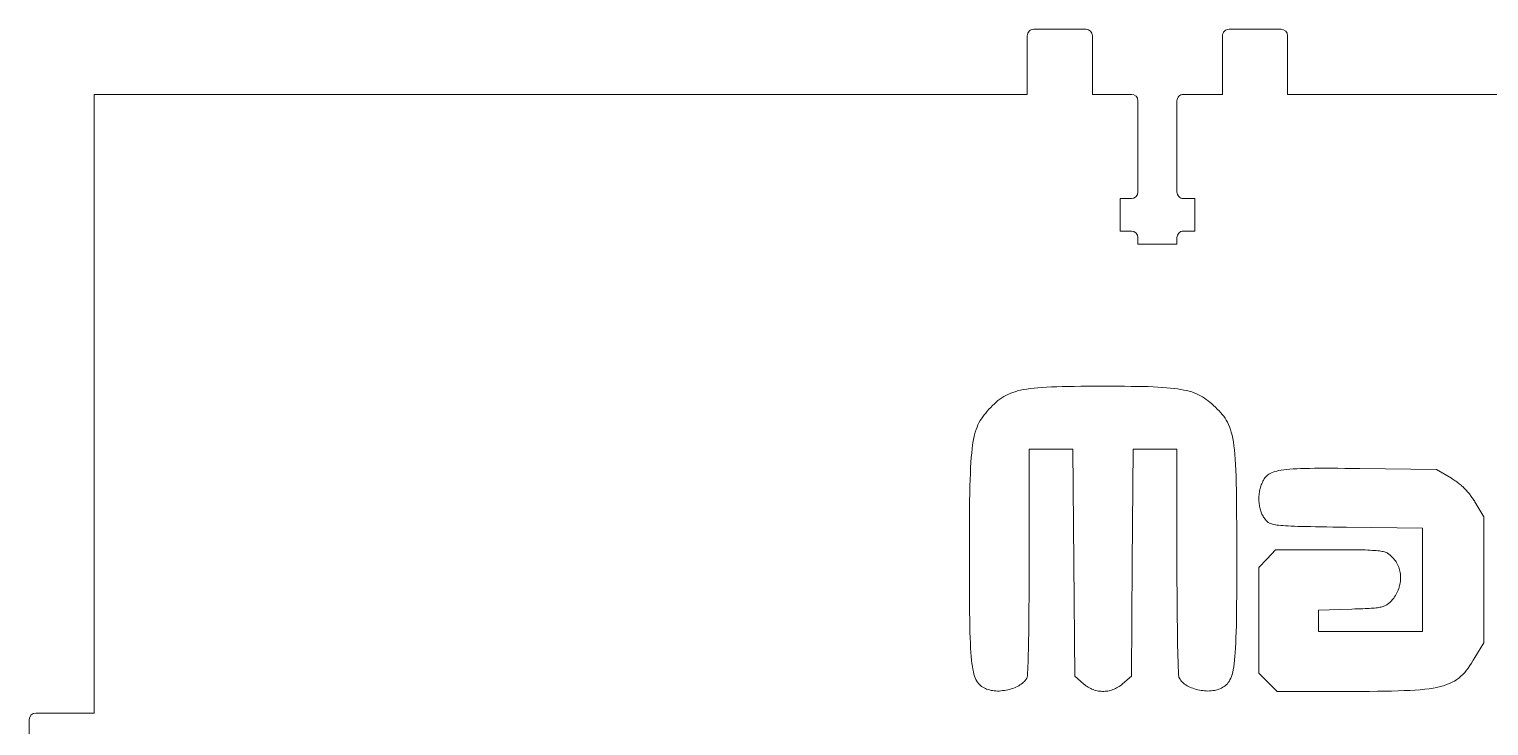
# Model space of a CAD drawing. Header units: millimetres. Extents: x -360 to 325, y -675 to 325.
# Drawn here: x -147.5 to -35.4, y -253.5 to -200 of the extents above; entities that cross this region are included whole.
import ezdxf

# ---------------------------------------------------------------- set-up
doc = ezdxf.new("R2010")
doc.units = ezdxf.units.MM
doc.layers.get('0').update_dxf_attribs({"linetype": 'CONTINUOUS', "lineweight": 0, "true_color": 0x000000})
doc.layers.add('Etch', color=1, linetype='CONTINUOUS', lineweight=0, true_color=0xff0000)
doc.layers.add('Front', color=7, linetype='CONTINUOUS', lineweight=0, true_color=0x000000)

# ---------------------------------------------------------------- blocks, each defined once
blk = doc.blocks.new('tabs-with-bolt-20')
for p, q in [((-1.5, 11.5), (1.5, 11.5)), ((-1.5, 11), (-1.5, 11.5)), ((1.5, 11.5), (1.5, 11)), ((-2.86, 10.5), (-2, 10.5)), ((-2.86, 8), (-2.86, 10.5)), ((2, 10.5), (2.86, 10.5)), ((2.86, 10.5), (2.86, 8)), ((-2, 8), (-2.86, 8)), ((2.86, 8), (2, 8)), ((-1.5, 0.5), (-1.5, 7.5)), ((1.5, 7.5), (1.5, 0.5)), ((-10, -4.5), (-10, 0)), ((-5, 0), (-5, -4.5)), ((-2, 0), (-5, 0)), ((2, 0), (5, 0)), ((5, 0), (5, -4.5)), ((10, -4.5), (10, 0)), ((-5.5, -5), (-9.5, -5)), ((5.5, -5), (9.5, -5))]:
    blk.add_line(p, q)
for centre, start, end in [((-2, 11), 270, 0), ((2, 11), 180, 270), ((-2, 7.5), 360, 90), ((2, 7.5), 90, 180), ((-2, 0.5), 270, 0), ((2, 0.5), 180, 270), ((-9.5, -4.5), 180, 270), ((-5.5, -4.5), 270, 0), ((5.5, -4.5), 180, 270), ((9.5, -4.5), 270, 0)]:
    blk.add_arc(centre, 0.5, start, end)

msp = doc.modelspace()

# ---------------------------------------------------------------- linework, layer by layer
at = {"layer": 'Etch'}
for p, q in [((-70.87, -227.63), (-70.6, -227.59)), ((-70.6, -227.59), (-70.31, -227.56)), ((-70.31, -227.56), (-70.01, -227.53)), ((-70.01, -227.53), (-69.68, -227.5)), ((-69.68, -227.5), (-69.34, -227.48)), ((-69.34, -227.48), (-68.96, -227.46)), ((-68.96, -227.46), (-68.57, -227.45)), ((-68.57, -227.45), (-68.15, -227.43)), ((-68.15, -227.43), (-67.7, -227.42)), ((-67.7, -227.42), (-67.22, -227.42)), ((-67.22, -227.42), (-66.71, -227.41)), ((-66.71, -227.41), (-66.17, -227.41)), ((-66.17, -227.41), (-65.6, -227.4)), ((-65.6, -227.4), (-65, -227.4)), ((-65, -227.4), (-64.42, -227.4)), ((-64.42, -227.4), (-63.87, -227.41)), ((-63.87, -227.41), (-63.35, -227.41)), ((-63.35, -227.41), (-62.86, -227.42)), ((-62.86, -227.42), (-62.39, -227.42)), ((-62.39, -227.42), (-61.96, -227.43)), ((-61.96, -227.43), (-61.55, -227.44)), ((-61.55, -227.44), (-61.16, -227.46)), ((-61.16, -227.46), (-60.8, -227.48)), ((-60.8, -227.48), (-60.46, -227.5)), ((-60.46, -227.5), (-60.14, -227.52)), ((-60.14, -227.52), (-59.84, -227.55)), ((-59.84, -227.55), (-59.55, -227.58)), ((-59.55, -227.58), (-59.29, -227.61)), ((-73.35, -228.76), (-73.21, -228.63)), ((-73.21, -228.63), (-73.08, -228.51)), ((-73.08, -228.51), (-72.93, -228.4)), ((-72.93, -228.4), (-72.79, -228.3)), ((-72.79, -228.3), (-72.64, -228.21)), ((-72.64, -228.21), (-72.48, -228.12)), ((-72.48, -228.12), (-72.32, -228.04)), ((-72.32, -228.04), (-72.15, -227.96)), ((-72.15, -227.96), (-71.97, -227.89)), ((-71.97, -227.89), (-71.77, -227.83)), ((-71.77, -227.83), (-71.57, -227.77)), ((-71.57, -227.77), (-71.35, -227.72)), ((-71.35, -227.72), (-71.12, -227.67)), ((-71.12, -227.67), (-70.87, -227.63)), ((-59.29, -227.61), (-59.04, -227.65)), ((-59.04, -227.65), (-58.81, -227.7)), ((-58.81, -227.7), (-58.59, -227.74)), ((-58.59, -227.74), (-58.39, -227.8)), ((-58.39, -227.8), (-58.2, -227.85)), ((-58.2, -227.85), (-58.01, -227.92)), ((-58.01, -227.92), (-57.84, -227.99)), ((-57.84, -227.99), (-57.68, -228.06)), ((-57.68, -228.06), (-57.52, -228.14)), ((-57.52, -228.14), (-57.37, -228.23)), ((-57.37, -228.23), (-57.22, -228.32)), ((-57.22, -228.32), (-57.08, -228.42)), ((-57.08, -228.42), (-56.94, -228.52)), ((-56.94, -228.52), (-56.8, -228.64)), ((-56.8, -228.64), (-56.66, -228.76)), ((-74.35, -229.9), (-74.25, -229.75)), ((-74.25, -229.75), (-74.14, -229.61)), ((-74.14, -229.61), (-74.02, -229.47)), ((-74.02, -229.47), (-73.9, -229.33)), ((-73.9, -229.33), (-73.77, -229.18)), ((-73.77, -229.18), (-73.63, -229.03)), ((-73.63, -229.03), (-73.49, -228.89)), ((-73.49, -228.89), (-73.35, -228.76)), ((-56.66, -228.76), (-56.52, -228.88)), ((-56.52, -228.88), (-56.38, -229.02)), ((-56.38, -229.02), (-56.24, -229.16)), ((-56.24, -229.16), (-56.1, -229.3)), ((-56.1, -229.3), (-55.97, -229.44)), ((-55.97, -229.44), (-55.85, -229.58)), ((-55.85, -229.58), (-55.74, -229.72)), ((-55.74, -229.72), (-55.64, -229.87)), ((-74.89, -231.15), (-74.83, -230.93)), ((-74.83, -230.93), (-74.76, -230.73)), ((-74.76, -230.73), (-74.69, -230.54)), ((-74.69, -230.54), (-74.62, -230.37)), ((-74.62, -230.37), (-74.54, -230.21)), ((-74.54, -230.21), (-74.45, -230.05)), ((-74.45, -230.05), (-74.35, -229.9)), ((-55.64, -229.87), (-55.54, -230.02)), ((-55.54, -230.02), (-55.45, -230.18)), ((-55.45, -230.18), (-55.37, -230.35)), ((-55.37, -230.35), (-55.29, -230.53)), ((-55.29, -230.53), (-55.22, -230.73)), ((-55.22, -230.73), (-55.16, -230.94)), ((-55.16, -230.94), (-55.1, -231.17)), ((-75.07, -232.21), (-75.03, -231.91)), ((-75.03, -231.91), (-74.99, -231.63)), ((-74.99, -231.63), (-74.94, -231.38)), ((-74.94, -231.38), (-74.89, -231.15)), ((-55.1, -231.17), (-55.05, -231.42)), ((-55.05, -231.42), (-55, -231.69)), ((-55, -231.69), (-54.96, -231.98)), ((-54.96, -231.98), (-54.92, -232.3)), ((-75.16, -233.26), (-75.13, -232.88)), ((-75.13, -232.88), (-75.1, -232.53)), ((-75.1, -232.53), (-75.07, -232.21)), ((-69, -232.24), (-70.69, -232.24)), ((-70.69, -232.24), (-70.69, -240.79)), ((-67.32, -232.24), (-69, -232.24)), ((-67.25, -240.96), (-67.32, -232.24)), ((-62.69, -232.24), (-62.76, -240.96)), ((-61.01, -232.24), (-62.69, -232.24)), ((-59.33, -232.24), (-61.01, -232.24)), ((-59.33, -240.79), (-59.33, -232.24)), ((-54.92, -232.3), (-54.89, -232.64)), ((-54.89, -232.64), (-54.86, -233.02)), ((-54.86, -233.02), (-54.83, -233.42)), ((-75.22, -234.58), (-75.2, -234.11)), ((-75.2, -234.11), (-75.18, -233.66)), ((-75.18, -233.66), (-75.16, -233.26)), ((-54.83, -233.42), (-54.81, -233.86)), ((-54.81, -233.86), (-54.79, -234.34)), ((-54.79, -234.34), (-54.78, -234.85)), ((-52.5, -234.36), (-52.43, -234.29)), ((-52.43, -234.29), (-52.35, -234.22)), ((-52.35, -234.22), (-52.27, -234.16)), ((-52.27, -234.16), (-52.17, -234.11)), ((-52.17, -234.11), (-52.06, -234.05)), ((-52.06, -234.05), (-51.94, -234.01)), ((-51.94, -234.01), (-51.81, -233.96)), ((-51.81, -233.96), (-51.66, -233.92)), ((-51.66, -233.92), (-51.5, -233.89)), ((-51.5, -233.89), (-51.32, -233.85)), ((-51.32, -233.85), (-51.12, -233.83)), ((-51.12, -233.83), (-50.9, -233.8)), ((-50.9, -233.8), (-50.67, -233.78)), ((-50.67, -233.78), (-50.41, -233.76)), ((-50.41, -233.76), (-50.13, -233.75)), ((-50.13, -233.75), (-49.83, -233.73)), ((-49.83, -233.73), (-49.5, -233.72)), ((-49.5, -233.72), (-49.15, -233.72)), ((-49.15, -233.72), (-48.77, -233.71)), ((-48.77, -233.71), (-48.36, -233.71)), ((-48.36, -233.71), (-47.93, -233.71)), ((-47.93, -233.71), (-47.46, -233.71)), ((-47.46, -233.71), (-46.97, -233.71)), ((-46.97, -233.71), (-46.44, -233.72)), ((-46.44, -233.72), (-45.88, -233.72)), ((-45.88, -233.72), (-45.29, -233.73)), ((-45.29, -233.73), (-39.39, -233.81)), ((-39.39, -233.81), (-38.25, -234.48)), ((-75.25, -235.64), (-75.24, -235.09)), ((-75.24, -235.09), (-75.22, -234.58)), ((-54.78, -234.85), (-54.77, -235.4)), ((-54.77, -235.4), (-54.76, -235.99)), ((-52.99, -235.55), (-52.98, -235.45)), ((-52.98, -235.45), (-52.96, -235.36)), ((-52.96, -235.36), (-52.93, -235.26)), ((-52.93, -235.26), (-52.91, -235.17)), ((-52.91, -235.17), (-52.88, -235.07)), ((-52.88, -235.07), (-52.85, -234.98)), ((-52.85, -234.98), (-52.81, -234.89)), ((-52.81, -234.89), (-52.77, -234.8)), ((-52.77, -234.8), (-52.73, -234.7)), ((-52.73, -234.7), (-52.68, -234.61)), ((-52.68, -234.61), (-52.62, -234.52)), ((-52.62, -234.52), (-52.57, -234.44)), ((-52.57, -234.44), (-52.5, -234.36)), ((-38.25, -234.48), (-38.18, -234.52)), ((-38.18, -234.52), (-38.11, -234.56)), ((-38.11, -234.56), (-38.04, -234.61)), ((-38.04, -234.61), (-37.97, -234.66)), ((-37.97, -234.66), (-37.9, -234.7)), ((-37.9, -234.7), (-37.84, -234.75)), ((-37.84, -234.75), (-37.77, -234.8)), ((-37.77, -234.8), (-37.7, -234.85)), ((-37.7, -234.85), (-37.64, -234.91)), ((-37.64, -234.91), (-37.57, -234.96)), ((-37.57, -234.96), (-37.51, -235.01)), ((-37.51, -235.01), (-37.45, -235.07)), ((-37.45, -235.07), (-37.38, -235.12)), ((-37.38, -235.12), (-37.32, -235.18)), ((-37.32, -235.18), (-37.26, -235.24)), ((-37.26, -235.24), (-37.2, -235.3)), ((-37.2, -235.3), (-37.14, -235.36)), ((-37.14, -235.36), (-37.09, -235.42)), ((-37.09, -235.42), (-37.03, -235.48)), ((-75.26, -236.23), (-75.25, -235.64)), ((-75.26, -236.86), (-75.26, -236.23)), ((-54.76, -235.99), (-54.75, -236.62)), ((-53.03, -235.85), (-53.02, -235.75)), ((-53.03, -235.95), (-53.03, -235.85)), ((-53.03, -236.05), (-53.03, -235.95)), ((-53.03, -236.15), (-53.03, -236.05)), ((-53.03, -236.24), (-53.03, -236.15)), ((-53.02, -236.34), (-53.03, -236.24)), ((-53.02, -235.75), (-53.01, -235.65)), ((-53.01, -236.44), (-53.02, -236.34)), ((-53.01, -235.65), (-52.99, -235.55)), ((-53, -236.53), (-53.01, -236.44)), ((-52.99, -236.63), (-53, -236.53)), ((-37.03, -235.48), (-36.98, -235.55)), ((-36.98, -235.55), (-36.92, -235.61)), ((-36.92, -235.61), (-36.87, -235.67)), ((-36.87, -235.67), (-36.82, -235.74)), ((-36.82, -235.74), (-36.77, -235.81)), ((-36.77, -235.81), (-36.72, -235.87)), ((-36.72, -235.87), (-36.67, -235.94)), ((-36.67, -235.94), (-36.62, -236.01)), ((-36.62, -236.01), (-36.57, -236.08)), ((-36.57, -236.08), (-36.53, -236.15)), ((-36.53, -236.15), (-36.48, -236.22)), ((-36.48, -236.22), (-36.44, -236.29)), ((-36.44, -236.29), (-35.77, -237.43)), ((-75.27, -237.54), (-75.26, -236.86)), ((-75.27, -238.26), (-75.27, -237.54)), ((-54.75, -236.62), (-54.75, -237.3)), ((-54.75, -237.3), (-54.74, -238.03)), ((-52.97, -236.72), (-52.99, -236.63)), ((-52.95, -236.81), (-52.97, -236.72)), ((-52.92, -236.9), (-52.95, -236.81)), ((-52.9, -236.99), (-52.92, -236.9)), ((-52.87, -237.07), (-52.9, -236.99)), ((-52.84, -237.15), (-52.87, -237.07)), ((-52.8, -237.23), (-52.84, -237.15)), ((-52.76, -237.31), (-52.8, -237.23)), ((-52.72, -237.38), (-52.76, -237.31)), ((-52.68, -237.45), (-52.72, -237.38)), ((-52.63, -237.52), (-52.68, -237.45)), ((-52.58, -237.59), (-52.63, -237.52)), ((-52.54, -237.64), (-52.58, -237.59)), ((-52.5, -237.69), (-52.54, -237.64)), ((-52.46, -237.74), (-52.5, -237.69)), ((-35.77, -237.43), (-35.77, -242.26)), ((-75.27, -239.03), (-75.27, -238.26)), ((-54.74, -238.03), (-54.74, -238.8)), ((-54.74, -238.8), (-54.74, -239.63)), ((-52.42, -237.78), (-52.46, -237.74)), ((-52.37, -237.82), (-52.42, -237.78)), ((-52.32, -237.86), (-52.37, -237.82)), ((-52.27, -237.89), (-52.32, -237.86)), ((-52.21, -237.92), (-52.27, -237.89)), ((-52.14, -237.95), (-52.21, -237.92)), ((-52.07, -237.98), (-52.14, -237.95)), ((-51.98, -238), (-52.07, -237.98)), ((-51.88, -238.03), (-51.98, -238)), ((-51.77, -238.05), (-51.88, -238.03)), ((-51.65, -238.07), (-51.77, -238.05)), ((-51.52, -238.08), (-51.65, -238.07)), ((-51.36, -238.1), (-51.52, -238.08)), ((-51.19, -238.11), (-51.36, -238.1)), ((-51, -238.13), (-51.19, -238.11)), ((-50.8, -238.14), (-51, -238.13)), ((-50.57, -238.15), (-50.8, -238.14)), ((-50.31, -238.16), (-50.57, -238.15)), ((-50.04, -238.17), (-50.31, -238.16)), ((-49.74, -238.18), (-50.04, -238.17)), ((-49.41, -238.18), (-49.74, -238.18)), ((-49.06, -238.19), (-49.41, -238.18)), ((-48.68, -238.2), (-49.06, -238.19)), ((-48.27, -238.2), (-48.68, -238.2)), ((-47.83, -238.21), (-48.27, -238.2)), ((-47.35, -238.22), (-47.83, -238.21)), ((-46.84, -238.22), (-47.35, -238.22)), ((-46.3, -238.23), (-46.84, -238.22)), ((-40.48, -238.3), (-46.3, -238.23)), ((-40.48, -242.28), (-40.48, -238.3)), ((-75.28, -239.84), (-75.27, -239.03)), ((-75.28, -240.71), (-75.28, -239.84)), ((-54.74, -239.63), (-54.74, -240.5)), ((-75.28, -241.5), (-75.28, -240.71)), ((-70.69, -240.79), (-70.69, -241.25)), ((-67.18, -249.68), (-67.25, -240.96)), ((-62.76, -240.96), (-62.83, -249.68)), ((-59.33, -241.25), (-59.33, -240.79)), ((-54.74, -240.5), (-54.74, -241.32)), ((-53.05, -241.32), (-52.4, -240.65)), ((-52.4, -240.65), (-51.75, -239.97)), ((-51.75, -239.97), (-47.55, -239.97)), ((-47.55, -239.97), (-47.17, -239.97)), ((-47.17, -239.97), (-46.8, -239.97)), ((-46.8, -239.97), (-46.46, -239.97)), ((-46.46, -239.97), (-46.15, -239.97)), ((-46.15, -239.97), (-45.85, -239.97)), ((-45.85, -239.97), (-45.58, -239.97)), ((-45.58, -239.97), (-45.32, -239.98)), ((-45.32, -239.98), (-45.09, -239.98)), ((-45.09, -239.98), (-44.87, -239.98)), ((-44.87, -239.98), (-44.67, -239.99)), ((-44.67, -239.99), (-44.49, -240)), ((-44.49, -240), (-44.32, -240.01)), ((-44.32, -240.01), (-44.16, -240.01)), ((-44.16, -240.01), (-44.02, -240.03)), ((-44.02, -240.03), (-43.89, -240.04)), ((-43.89, -240.04), (-43.77, -240.05)), ((-43.77, -240.05), (-43.67, -240.07)), ((-43.67, -240.07), (-43.57, -240.09)), ((-43.57, -240.09), (-43.48, -240.11)), ((-43.48, -240.11), (-43.4, -240.13)), ((-43.4, -240.13), (-43.33, -240.16)), ((-43.33, -240.16), (-43.26, -240.18)), ((-43.26, -240.18), (-43.19, -240.21)), ((-43.19, -240.21), (-43.14, -240.25)), ((-43.14, -240.25), (-43.08, -240.28)), ((-43.08, -240.28), (-43.03, -240.32)), ((-43.03, -240.32), (-42.98, -240.36)), ((-42.98, -240.36), (-42.93, -240.41)), ((-42.93, -240.41), (-42.87, -240.46)), ((-42.87, -240.46), (-42.82, -240.51)), ((-42.82, -240.51), (-42.77, -240.56)), ((-42.77, -240.56), (-42.69, -240.64)), ((-42.69, -240.64), (-42.62, -240.73)), ((-42.62, -240.73), (-42.55, -240.81)), ((-42.55, -240.81), (-42.49, -240.9)), ((-42.49, -240.9), (-42.44, -241)), ((-42.44, -241), (-42.39, -241.1)), ((-75.27, -242.25), (-75.28, -241.5)), ((-70.69, -241.25), (-70.69, -241.7)), ((-70.69, -241.7), (-70.69, -242.14)), ((-70.69, -242.14), (-70.69, -242.58)), ((-59.33, -241.7), (-59.33, -241.25)), ((-59.33, -242.14), (-59.33, -241.7)), ((-59.33, -242.58), (-59.33, -242.14)), ((-54.74, -241.32), (-54.74, -242.09)), ((-54.74, -242.09), (-54.74, -242.81)), ((-53.05, -245.38), (-53.05, -241.32)), ((-42.39, -241.1), (-42.34, -241.2)), ((-42.34, -241.2), (-42.3, -241.3)), ((-42.3, -241.3), (-42.26, -241.4)), ((-42.26, -241.4), (-42.23, -241.51)), ((-42.23, -241.51), (-42.21, -241.61)), ((-42.21, -241.61), (-42.19, -241.72)), ((-42.19, -241.72), (-42.17, -241.83)), ((-42.17, -241.83), (-42.16, -241.95)), ((-42.16, -241.95), (-42.16, -242.06)), ((-42.16, -242.06), (-42.16, -242.17)), ((-42.16, -242.17), (-42.16, -242.28)), ((-75.27, -242.95), (-75.27, -242.25)), ((-75.27, -243.6), (-75.27, -242.95)), ((-70.69, -242.58), (-70.69, -243.01)), ((-70.69, -243.01), (-70.69, -243.43)), ((-59.32, -243.01), (-59.33, -242.58)), ((-59.32, -243.43), (-59.32, -243.01)), ((-54.74, -242.81), (-54.74, -243.49)), ((-42.43, -243.27), (-42.48, -243.37)), ((-42.38, -243.17), (-42.43, -243.27)), ((-42.33, -243.06), (-42.38, -243.17)), ((-42.29, -242.95), (-42.33, -243.06)), ((-42.26, -242.84), (-42.29, -242.95)), ((-42.23, -242.73), (-42.26, -242.84)), ((-42.21, -242.62), (-42.23, -242.73)), ((-42.19, -242.51), (-42.21, -242.62)), ((-42.17, -242.4), (-42.19, -242.51)), ((-42.16, -242.28), (-42.17, -242.4)), ((-40.48, -246.25), (-40.48, -242.28)), ((-35.77, -242.26), (-35.77, -247.1)), ((-75.26, -244.22), (-75.27, -243.6)), ((-75.26, -244.79), (-75.26, -244.22)), ((-70.69, -243.84), (-70.7, -244.25)), ((-70.7, -244.25), (-70.7, -244.65)), ((-70.69, -243.43), (-70.69, -243.84)), ((-59.32, -243.84), (-59.32, -243.43)), ((-59.32, -244.25), (-59.32, -243.84)), ((-59.31, -244.65), (-59.32, -244.25)), ((-54.74, -243.49), (-54.75, -244.13)), ((-54.75, -244.13), (-54.75, -244.72)), ((-44.04, -244.43), (-44.15, -244.44)), ((-43.93, -244.41), (-44.04, -244.43)), ((-43.83, -244.4), (-43.93, -244.41)), ((-43.74, -244.38), (-43.83, -244.4)), ((-43.65, -244.36), (-43.74, -244.38)), ((-43.58, -244.35), (-43.65, -244.36)), ((-43.5, -244.32), (-43.58, -244.35)), ((-43.43, -244.3), (-43.5, -244.32)), ((-43.37, -244.28), (-43.43, -244.3)), ((-43.31, -244.25), (-43.37, -244.28)), ((-43.25, -244.22), (-43.31, -244.25)), ((-43.2, -244.19), (-43.25, -244.22)), ((-43.15, -244.15), (-43.2, -244.19)), ((-43.1, -244.11), (-43.15, -244.15)), ((-43.05, -244.07), (-43.1, -244.11)), ((-43, -244.03), (-43.05, -244.07)), ((-42.96, -243.98), (-43, -244.03)), ((-42.91, -243.93), (-42.96, -243.98)), ((-42.86, -243.88), (-42.91, -243.93)), ((-42.81, -243.82), (-42.86, -243.88)), ((-42.76, -243.76), (-42.81, -243.82)), ((-42.68, -243.67), (-42.76, -243.76)), ((-42.61, -243.57), (-42.68, -243.67)), ((-42.55, -243.48), (-42.61, -243.57)), ((-42.48, -243.37), (-42.55, -243.48)), ((-75.25, -245.33), (-75.26, -244.79)), ((-75.24, -245.83), (-75.25, -245.33)), ((-70.7, -245.03), (-70.71, -245.41)), ((-70.71, -245.41), (-70.71, -245.77)), ((-70.7, -244.65), (-70.7, -245.03)), ((-59.31, -245.03), (-59.31, -244.65)), ((-59.31, -245.41), (-59.31, -245.03)), ((-59.3, -245.77), (-59.31, -245.41)), ((-54.76, -245.27), (-54.77, -245.79)), ((-54.75, -244.72), (-54.76, -245.27)), ((-53.05, -249.43), (-53.05, -245.38)), ((-45.9, -244.52), (-48.46, -244.6)), ((-48.46, -244.6), (-48.46, -245.43)), ((-48.46, -245.43), (-48.46, -246.25)), ((-45.67, -244.51), (-45.9, -244.52)), ((-45.45, -244.51), (-45.67, -244.51)), ((-45.25, -244.5), (-45.45, -244.51)), ((-45.06, -244.49), (-45.25, -244.5)), ((-44.88, -244.48), (-45.06, -244.49)), ((-44.71, -244.48), (-44.88, -244.48)), ((-44.56, -244.47), (-44.71, -244.48)), ((-44.41, -244.46), (-44.56, -244.47)), ((-44.28, -244.45), (-44.41, -244.46)), ((-44.15, -244.44), (-44.28, -244.45)), ((-75.23, -246.3), (-75.24, -245.83)), ((-75.22, -246.73), (-75.23, -246.3)), ((-70.72, -246.47), (-70.73, -246.79)), ((-70.71, -245.77), (-70.72, -246.13)), ((-70.72, -246.13), (-70.72, -246.47)), ((-59.3, -246.13), (-59.3, -245.77)), ((-59.29, -246.47), (-59.3, -246.13)), ((-59.29, -246.79), (-59.29, -246.47)), ((-54.78, -246.27), (-54.8, -246.71)), ((-54.77, -245.79), (-54.78, -246.27)), ((-48.46, -246.25), (-44.47, -246.25)), ((-44.47, -246.25), (-40.48, -246.25)), ((-75.2, -247.13), (-75.22, -246.73)), ((-75.18, -247.5), (-75.2, -247.13)), ((-75.16, -247.84), (-75.18, -247.5)), ((-70.74, -247.69), (-70.75, -247.96)), ((-70.73, -247.11), (-70.74, -247.41)), ((-70.74, -247.41), (-70.74, -247.69)), ((-70.73, -246.79), (-70.73, -247.11)), ((-59.28, -247.11), (-59.29, -246.79)), ((-59.28, -247.41), (-59.28, -247.11)), ((-59.27, -247.69), (-59.28, -247.41)), ((-59.26, -247.96), (-59.27, -247.69)), ((-54.83, -247.5), (-54.85, -247.84)), ((-54.81, -247.12), (-54.83, -247.5)), ((-54.8, -246.71), (-54.81, -247.12)), ((-35.77, -247.1), (-36.44, -248.23)), ((-75.14, -248.15), (-75.16, -247.84)), ((-75.11, -248.43), (-75.14, -248.15)), ((-75.08, -248.69), (-75.11, -248.43)), ((-75.05, -248.93), (-75.08, -248.69)), ((-70.77, -248.67), (-70.78, -248.87)), ((-70.78, -248.87), (-70.78, -249.05)), ((-70.76, -248.45), (-70.77, -248.67)), ((-70.75, -247.96), (-70.76, -248.21)), ((-70.76, -248.21), (-70.76, -248.45)), ((-59.26, -248.21), (-59.26, -247.96)), ((-59.25, -248.45), (-59.26, -248.21)), ((-59.25, -248.67), (-59.25, -248.45)), ((-59.24, -248.87), (-59.25, -248.67)), ((-59.23, -249.05), (-59.24, -248.87)), ((-54.94, -248.71), (-54.97, -248.95)), ((-54.9, -248.45), (-54.94, -248.71)), ((-54.88, -248.16), (-54.9, -248.45)), ((-54.85, -247.84), (-54.88, -248.16)), ((-36.83, -248.86), (-36.96, -249.05)), ((-36.7, -248.66), (-36.83, -248.86)), ((-36.57, -248.45), (-36.7, -248.66)), ((-36.44, -248.23), (-36.57, -248.45)), ((-75.01, -249.14), (-75.05, -248.93)), ((-74.97, -249.33), (-75.01, -249.14)), ((-74.93, -249.51), (-74.97, -249.33)), ((-74.88, -249.66), (-74.93, -249.51)), ((-74.83, -249.8), (-74.88, -249.66)), ((-74.77, -249.93), (-74.83, -249.8)), ((-74.71, -250.04), (-74.77, -249.93)), ((-70.98, -249.99), (-71.04, -250.07)), ((-70.92, -249.91), (-70.98, -249.99)), ((-70.87, -249.83), (-70.92, -249.91)), ((-70.84, -249.74), (-70.87, -249.83)), ((-70.83, -249.71), (-70.84, -249.74)), ((-70.82, -249.66), (-70.83, -249.71)), ((-70.81, -249.58), (-70.82, -249.66)), ((-70.8, -249.48), (-70.81, -249.58)), ((-70.79, -249.21), (-70.8, -249.35)), ((-70.8, -249.35), (-70.8, -249.48)), ((-70.78, -249.05), (-70.79, -249.21)), ((-66.5, -250.26), (-67.18, -249.68)), ((-62.83, -249.68), (-63.51, -250.26)), ((-59.22, -249.21), (-59.23, -249.05)), ((-59.22, -249.35), (-59.22, -249.21)), ((-59.21, -249.48), (-59.22, -249.35)), ((-59.2, -249.58), (-59.21, -249.48)), ((-59.19, -249.66), (-59.2, -249.58)), ((-59.19, -249.71), (-59.19, -249.66)), ((-59.18, -249.74), (-59.19, -249.71)), ((-59.14, -249.83), (-59.18, -249.74)), ((-59.09, -249.91), (-59.14, -249.83)), ((-59.04, -249.99), (-59.09, -249.91)), ((-58.97, -250.07), (-59.04, -249.99)), ((-55.26, -249.96), (-55.32, -250.07)), ((-55.2, -249.83), (-55.26, -249.96)), ((-55.14, -249.69), (-55.2, -249.83)), ((-55.09, -249.54), (-55.14, -249.69)), ((-55.05, -249.36), (-55.09, -249.54)), ((-55.01, -249.17), (-55.05, -249.36)), ((-54.97, -248.95), (-55.01, -249.17)), ((-52.34, -250.14), (-53.05, -249.43)), ((-37.84, -249.93), (-38.02, -250.04)), ((-37.68, -249.81), (-37.84, -249.93)), ((-37.52, -249.68), (-37.68, -249.81)), ((-37.38, -249.54), (-37.52, -249.68)), ((-37.23, -249.39), (-37.38, -249.54)), ((-37.1, -249.22), (-37.23, -249.39)), ((-36.96, -249.05), (-37.1, -249.22)), ((-74.65, -250.14), (-74.71, -250.04)), ((-74.58, -250.23), (-74.65, -250.14)), ((-74.5, -250.31), (-74.58, -250.23)), ((-74.42, -250.38), (-74.5, -250.31)), ((-74.34, -250.45), (-74.42, -250.38)), ((-74.25, -250.51), (-74.34, -250.45)), ((-74.15, -250.57), (-74.25, -250.51)), ((-74.05, -250.62), (-74.15, -250.57)), ((-74.15, -250.57), (-74.15, -250.57)), ((-73.95, -250.66), (-74.05, -250.62)), ((-73.84, -250.7), (-73.95, -250.66)), ((-73.73, -250.73), (-73.84, -250.7)), ((-73.61, -250.76), (-73.73, -250.73)), ((-73.49, -250.78), (-73.61, -250.76)), ((-73.37, -250.8), (-73.49, -250.78)), ((-73.24, -250.8), (-73.37, -250.8)), ((-73.11, -250.81), (-73.24, -250.8)), ((-72.98, -250.81), (-73.11, -250.81)), ((-72.85, -250.8), (-72.98, -250.81)), ((-72.72, -250.78), (-72.85, -250.8)), ((-72.58, -250.77), (-72.72, -250.78)), ((-72.45, -250.74), (-72.58, -250.77)), ((-72.32, -250.72), (-72.45, -250.74)), ((-72.19, -250.69), (-72.32, -250.72)), ((-72.07, -250.65), (-72.19, -250.69)), ((-71.94, -250.61), (-72.07, -250.65)), ((-71.82, -250.56), (-71.94, -250.61)), ((-71.71, -250.51), (-71.82, -250.56)), ((-71.59, -250.46), (-71.71, -250.51)), ((-71.49, -250.4), (-71.59, -250.46)), ((-71.39, -250.34), (-71.49, -250.4)), ((-71.29, -250.28), (-71.39, -250.34)), ((-71.2, -250.21), (-71.29, -250.28)), ((-71.12, -250.14), (-71.2, -250.21)), ((-71.04, -250.07), (-71.12, -250.14)), ((-66.42, -250.33), (-66.5, -250.26)), ((-66.33, -250.4), (-66.42, -250.33)), ((-66.24, -250.46), (-66.33, -250.4)), ((-66.14, -250.52), (-66.24, -250.46)), ((-66.05, -250.57), (-66.14, -250.52)), ((-65.95, -250.62), (-66.05, -250.57)), ((-65.86, -250.66), (-65.95, -250.62)), ((-65.76, -250.7), (-65.86, -250.66)), ((-65.66, -250.74), (-65.76, -250.7)), ((-65.56, -250.76), (-65.66, -250.74)), ((-65.46, -250.79), (-65.56, -250.76)), ((-65.36, -250.81), (-65.46, -250.79)), ((-65.26, -250.82), (-65.36, -250.81)), ((-65.16, -250.83), (-65.26, -250.82)), ((-65.06, -250.84), (-65.16, -250.83)), ((-64.96, -250.84), (-65.06, -250.84)), ((-64.85, -250.83), (-64.96, -250.84)), ((-64.75, -250.82), (-64.85, -250.83)), ((-64.65, -250.81), (-64.75, -250.82)), ((-64.55, -250.79), (-64.65, -250.81)), ((-64.45, -250.76), (-64.55, -250.79)), ((-64.35, -250.74), (-64.45, -250.76)), ((-64.25, -250.7), (-64.35, -250.74)), ((-64.16, -250.66), (-64.25, -250.7)), ((-64.06, -250.62), (-64.16, -250.66)), ((-63.97, -250.57), (-64.06, -250.62)), ((-63.87, -250.52), (-63.97, -250.57)), ((-63.78, -250.46), (-63.87, -250.52)), ((-63.69, -250.4), (-63.78, -250.46)), ((-63.6, -250.33), (-63.69, -250.4)), ((-63.51, -250.26), (-63.6, -250.33)), ((-58.9, -250.14), (-58.97, -250.07)), ((-58.82, -250.21), (-58.9, -250.14)), ((-58.74, -250.28), (-58.82, -250.21)), ((-58.64, -250.34), (-58.74, -250.28)), ((-58.54, -250.4), (-58.64, -250.34)), ((-58.44, -250.46), (-58.54, -250.4)), ((-58.33, -250.51), (-58.44, -250.46)), ((-58.22, -250.56), (-58.33, -250.51)), ((-58.1, -250.6), (-58.22, -250.56)), ((-57.98, -250.65), (-58.1, -250.6)), ((-57.86, -250.68), (-57.98, -250.65)), ((-57.73, -250.71), (-57.86, -250.68)), ((-57.61, -250.74), (-57.73, -250.71)), ((-57.48, -250.76), (-57.61, -250.74)), ((-57.35, -250.78), (-57.48, -250.76)), ((-57.22, -250.8), (-57.35, -250.78)), ((-57.09, -250.8), (-57.22, -250.8)), ((-56.96, -250.81), (-57.09, -250.8)), ((-56.83, -250.8), (-56.96, -250.81)), ((-56.71, -250.8), (-56.83, -250.8)), ((-56.58, -250.78), (-56.71, -250.8)), ((-56.46, -250.76), (-56.58, -250.78)), ((-56.34, -250.74), (-56.46, -250.76)), ((-56.23, -250.71), (-56.34, -250.74)), ((-56.12, -250.67), (-56.23, -250.71)), ((-56.01, -250.63), (-56.12, -250.67)), ((-55.91, -250.58), (-56.01, -250.63)), ((-55.81, -250.52), (-55.91, -250.58)), ((-55.71, -250.46), (-55.81, -250.52)), ((-55.62, -250.4), (-55.71, -250.46)), ((-55.54, -250.33), (-55.62, -250.4)), ((-55.46, -250.25), (-55.54, -250.33)), ((-55.39, -250.16), (-55.46, -250.25)), ((-55.32, -250.07), (-55.39, -250.16)), ((-51.63, -250.84), (-52.34, -250.14)), ((-52.34, -250.14), (-52.34, -250.14)), ((-45.85, -250.84), (-51.63, -250.84)), ((-45.18, -250.84), (-45.85, -250.84)), ((-44.54, -250.84), (-45.18, -250.84)), ((-43.93, -250.83), (-44.54, -250.84)), ((-43.37, -250.83), (-43.93, -250.83)), ((-42.84, -250.82), (-43.37, -250.83)), ((-42.34, -250.8), (-42.84, -250.82)), ((-41.87, -250.78), (-42.34, -250.8)), ((-41.43, -250.76), (-41.87, -250.78)), ((-41.03, -250.74), (-41.43, -250.76)), ((-40.64, -250.71), (-41.03, -250.74)), ((-40.29, -250.67), (-40.64, -250.71)), ((-39.96, -250.63), (-40.29, -250.67)), ((-39.65, -250.58), (-39.96, -250.63)), ((-39.36, -250.53), (-39.65, -250.58)), ((-39.1, -250.46), (-39.36, -250.53)), ((-38.85, -250.4), (-39.1, -250.46)), ((-38.62, -250.32), (-38.85, -250.4)), ((-38.4, -250.23), (-38.62, -250.32)), ((-38.2, -250.14), (-38.4, -250.23)), ((-38.02, -250.04), (-38.2, -250.14))]:
    msp.add_line(p, q, dxfattribs=at)
at = {"layer": 'Front'}
for p, q in [((-142.5, -205), (-142.5, -252.5)), ((-142.5, -205), (-70.83, -205)), ((-50.83, -205), (50.83, -205))]:
    msp.add_line(p, q, dxfattribs=at)

# ---------------------------------------------------------------- block references
for p, rotation in [((-60.83, -205), 180), ((-142.5, -262.5), -90)]:
    msp.add_blockref('tabs-with-bolt-20', p, dxfattribs=dict(at, rotation=rotation))

doc.saveas('drawing.dxf')
